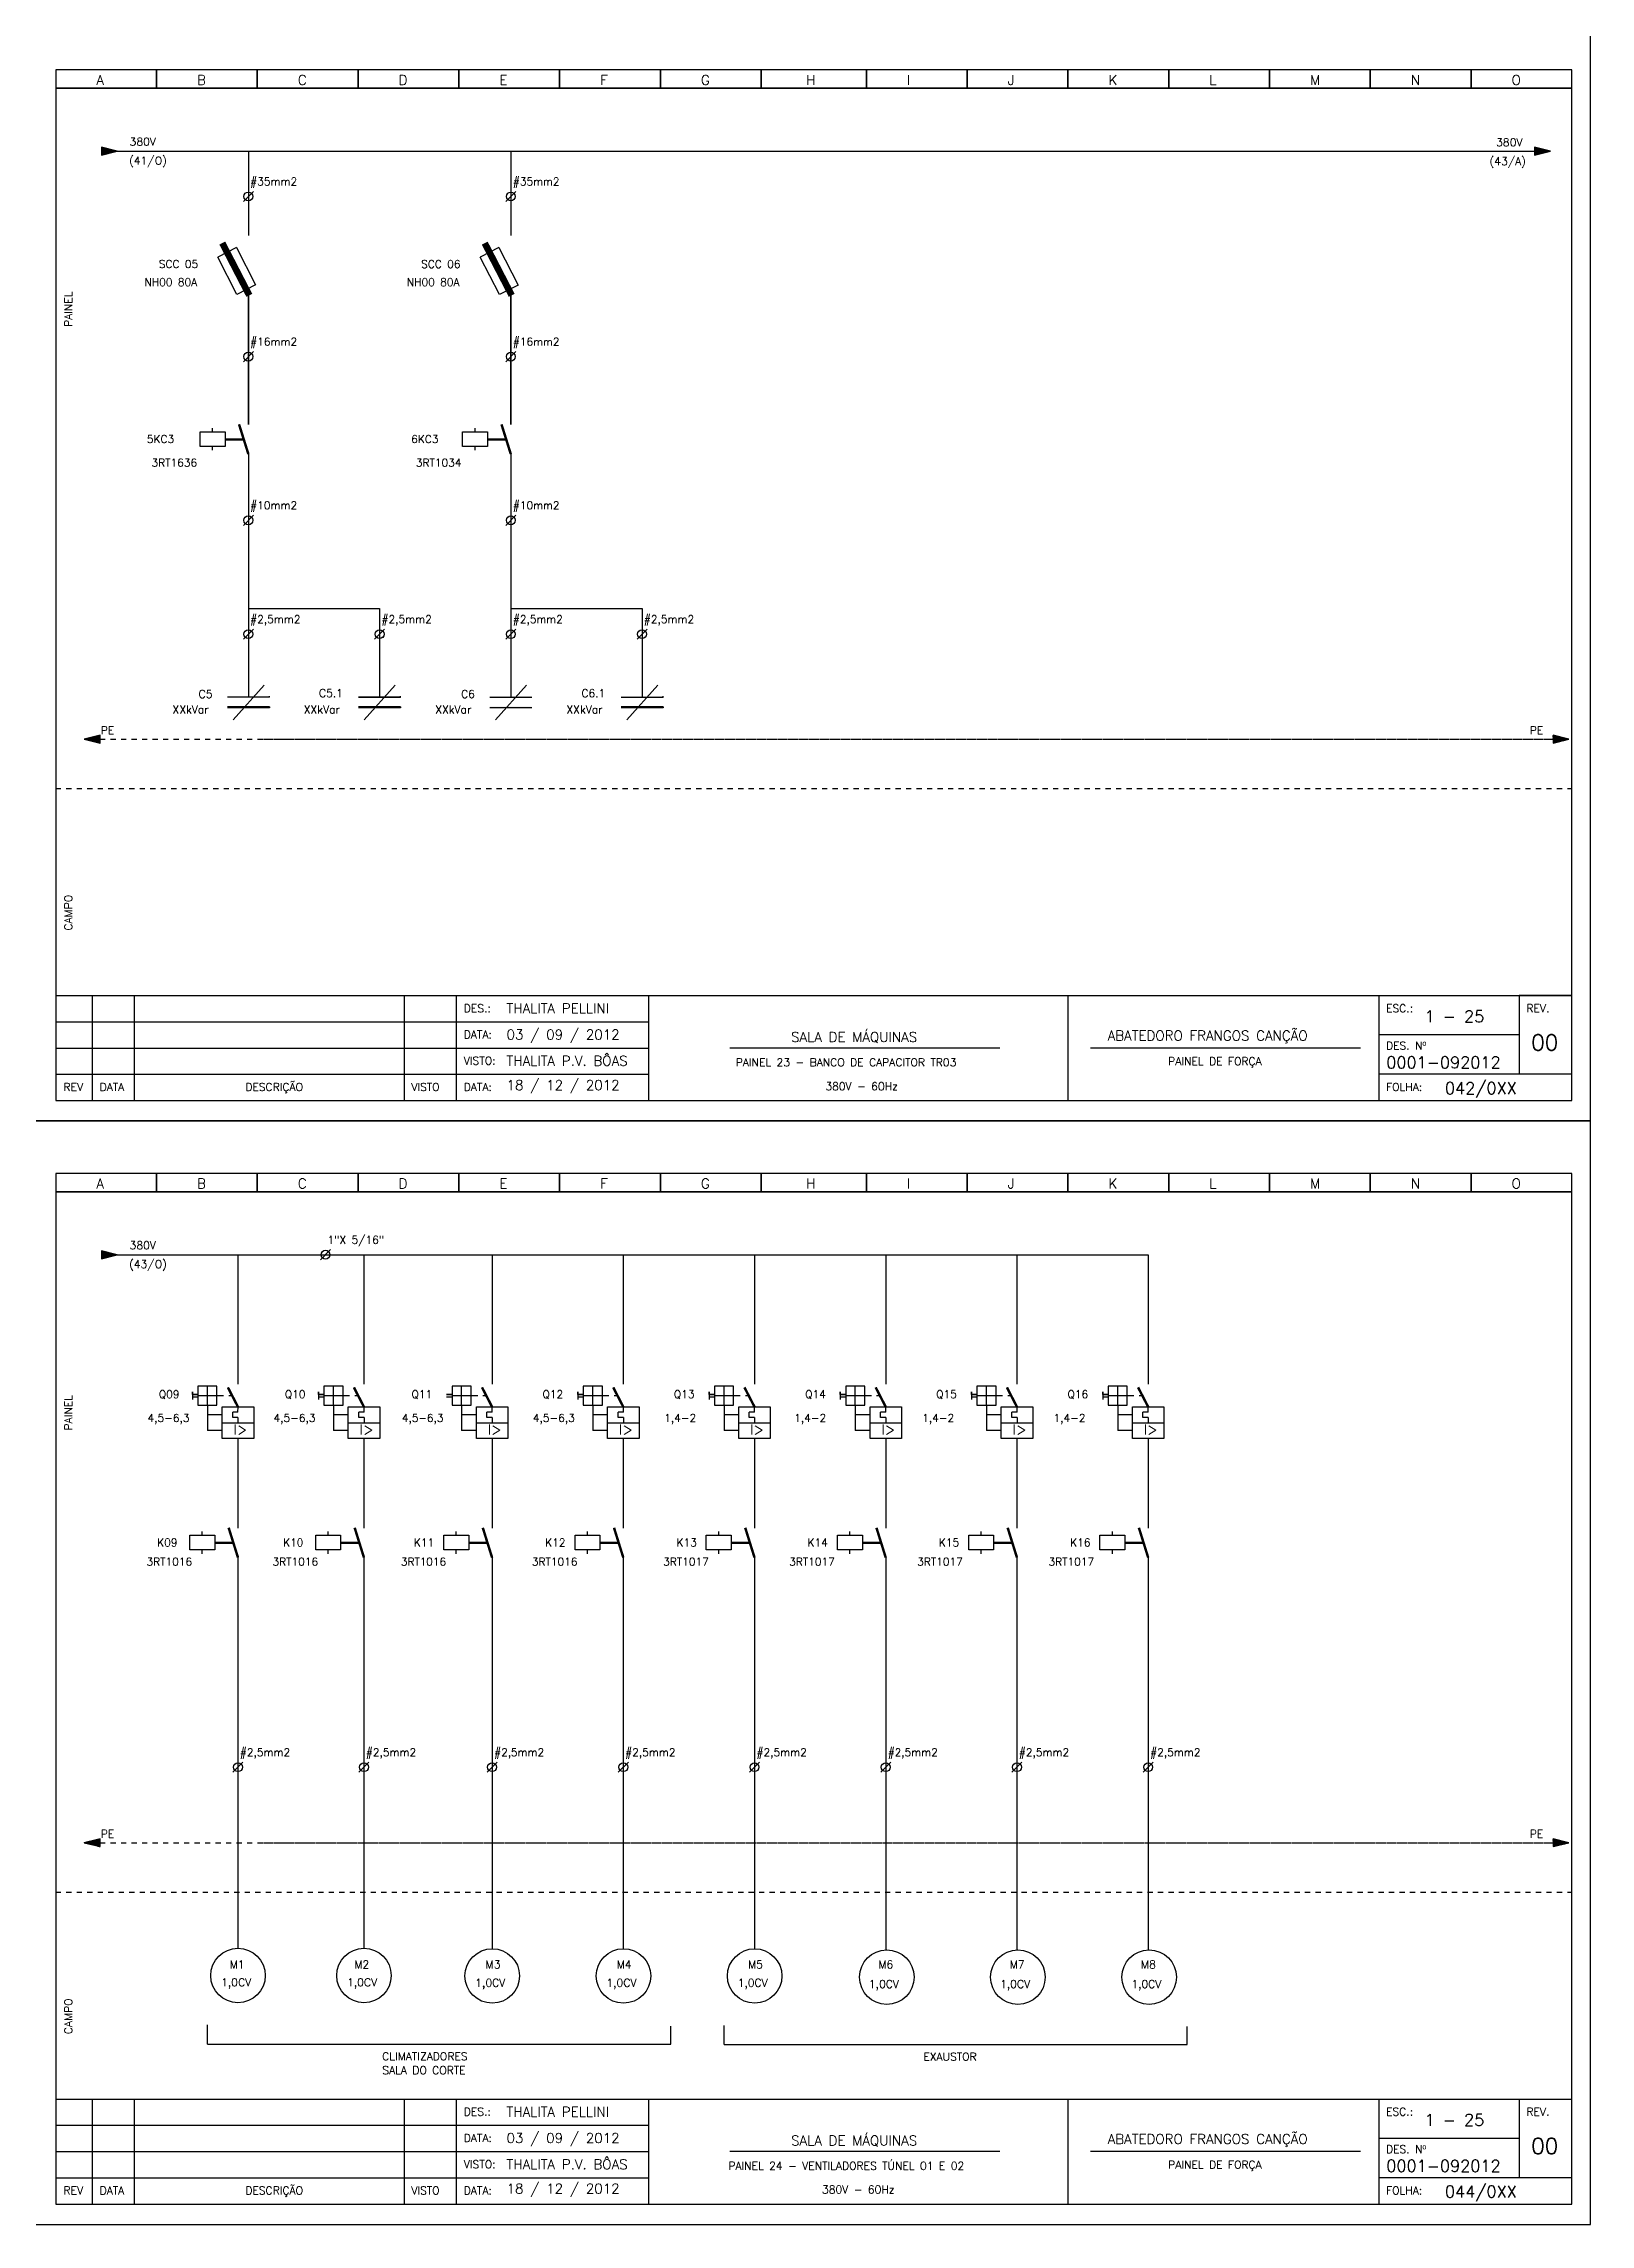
# Model space of a CAD drawing. Header units: millimetres. Extents: x 1974 to 2560, y 1429 to 1567.
# Drawn here: x 2301.4 to 2330.87, y 1470.58 to 1512.13 of the extents above; entities that cross this region are included whole.
import ezdxf

# ---------------------------------------------------------------- set-up
doc = ezdxf.new("R2010")
doc.units = ezdxf.units.MM
for name, pattern in [('DASHDOT2', [0.5, 0.25, -0.125, 0, -0.125]), ('DASHED', [0.75, 0.5, -0.25]), ('HIDDEN2', [0.1875, 0.125, -0.0625])]:
    doc.linetypes.add(name, pattern=pattern)
for name, color, linetype in [('1', 5, 'Continuous'), ('ALIMENTAÇÃO', 6, 'Continuous'), ('CONECTOR_SAK', 2, 'Continuous'), ('DISJUNTOR', 5, 'Continuous'), ('EQUIPAMENTOS', 5, 'Continuous'), ('linhas', 6, 'Continuous'), ('MARGEM', 1, 'Continuous'), ('MOTORES', 5, 'Continuous'), ('PAINEL', 7, 'Continuous'), ('soft', 5, 'Continuous'), ('TERRA', 3, 'DASHED'), ('TEXTO', 4, 'Continuous'), ('TEXTO_2', 5, 'Continuous'), ('TIMBRE', 7, 'Continuous')]:
    doc.layers.add(name, color=color, linetype=linetype)
doc.styles.add('REGUA60', font='romans.shx', dxfattribs={"height": 2})
doc.styles.add('ROMANC', font='romanc.shx', dxfattribs={"height": 0.55})
doc.styles.add('ROMANS', font='romans.shx', dxfattribs={"height": 37})

msp = doc.modelspace()

# ---------------------------------------------------------------- hatches: boundary and pattern name
at = {"layer": 'EQUIPAMENTOS'}
for points in [[(2302.799, 1510.084), (2302.499, 1510.159), (2302.499, 1510.009)], [(2330.105, 1510.084), (2329.805, 1510.159), (2329.805, 1510.009)], [(2302.799, 1489.059), (2302.499, 1489.134), (2302.499, 1488.984)]]:
    msp.add_hatch(color=256, dxfattribs=at).paths.add_polyline_path(points)
h = msp.add_hatch(color=256, dxfattribs=at)
h.paths.add_polyline_path([(2305.699, 1499.5), (2304.899, 1499.5), (2304.899, 1499.48), (2305.699, 1499.48)])
h.paths.add_polyline_path([(2305.699, 1499.7), (2304.899, 1499.7), (2304.899, 1499.68), (2305.699, 1499.68)])
h = msp.add_hatch(color=256, dxfattribs=at)
h.paths.add_polyline_path([(2305.699, 1499.5), (2304.899, 1499.5), (2304.899, 1499.48), (2305.699, 1499.48)])
h.paths.add_polyline_path([(2305.699, 1499.7), (2304.899, 1499.7), (2304.899, 1499.68), (2305.699, 1499.68)])
h = msp.add_hatch(color=256, dxfattribs=at)
h.paths.add_polyline_path([(2308.199, 1499.5), (2307.399, 1499.5), (2307.399, 1499.48), (2308.199, 1499.48)])
h.paths.add_polyline_path([(2308.199, 1499.7), (2307.399, 1499.7), (2307.399, 1499.68), (2308.199, 1499.68)])
h = msp.add_hatch(color=256, dxfattribs=at)
h.paths.add_polyline_path([(2308.199, 1499.5), (2307.399, 1499.5), (2307.399, 1499.48), (2308.199, 1499.48)])
h.paths.add_polyline_path([(2308.199, 1499.7), (2307.399, 1499.7), (2307.399, 1499.68), (2308.199, 1499.68)])
h = msp.add_hatch(color=256, dxfattribs=at)
h.paths.add_polyline_path([(2308.199, 1499.499), (2307.399, 1499.499), (2307.399, 1499.479), (2308.199, 1499.479)])
h.paths.add_polyline_path([(2308.199, 1499.699), (2307.399, 1499.699), (2307.399, 1499.679), (2308.199, 1499.679)])
h = msp.add_hatch(color=256, dxfattribs=at)
h.paths.add_polyline_path([(2310.699, 1499.499), (2309.899, 1499.499), (2309.899, 1499.479), (2310.699, 1499.479)])
h.paths.add_polyline_path([(2310.699, 1499.699), (2309.899, 1499.699), (2309.899, 1499.679), (2310.699, 1499.679)])
h = msp.add_hatch(color=256, dxfattribs=at)
h.paths.add_polyline_path([(2313.199, 1499.499), (2312.399, 1499.499), (2312.399, 1499.479), (2313.199, 1499.479)])
h.paths.add_polyline_path([(2313.199, 1499.699), (2312.399, 1499.699), (2312.399, 1499.679), (2313.199, 1499.679)])
h = msp.add_hatch(color=256, dxfattribs=at)
h.paths.add_polyline_path([(2313.199, 1499.499), (2312.399, 1499.499), (2312.399, 1499.479), (2313.199, 1499.479)])
h.paths.add_polyline_path([(2313.199, 1499.699), (2312.399, 1499.699), (2312.399, 1499.679), (2313.199, 1499.679)])
at = {"layer": 'TERRA'}
h = msp.add_hatch(dxfattribs=at)
h.set_pattern_fill('ANSI31', color=256, scale=0.004, angle=180, style=0)
h.set_pattern_definition([(225, (2359.4272218, 1547.50084864), (0.0003535533906, -0.0003535533906), [])])
h.paths.add_polyline_path([(2302.173, 1498.881), (2302.473, 1498.881), (2302.473, 1498.956)])
h.paths.add_polyline_path([(2302.473, 1498.806), (2302.473, 1498.881), (2302.173, 1498.881)])
h = msp.add_hatch(dxfattribs=at)
h.set_pattern_fill('ANSI31', color=256, scale=0.004, style=0)
h.set_pattern_definition([(45, (2273.2027676, 1450.2612611), (-0.0003535533906, 0.0003535533906), [])])
h.paths.add_polyline_path([(2330.457, 1498.881), (2330.157, 1498.881), (2330.157, 1498.806)])
h.paths.add_polyline_path([(2330.157, 1498.956), (2330.157, 1498.881), (2330.457, 1498.881)])
h = msp.add_hatch(dxfattribs=at)
h.set_pattern_fill('ANSI31', color=256, scale=0.004, angle=180, style=0)
h.set_pattern_definition([(225, (2359.4272218, 1526.47584864), (0.0003535533906, -0.0003535533906), [])])
h.paths.add_polyline_path([(2302.173, 1477.856), (2302.473, 1477.856), (2302.473, 1477.931)])
h.paths.add_polyline_path([(2302.473, 1477.781), (2302.473, 1477.856), (2302.173, 1477.856)])
h = msp.add_hatch(dxfattribs=at)
h.set_pattern_fill('ANSI31', color=256, scale=0.004, style=0)
h.set_pattern_definition([(45, (2273.2027676, 1429.2362611), (-0.0003535533906, 0.0003535533906), [])])
h.paths.add_polyline_path([(2330.457, 1477.856), (2330.157, 1477.856), (2330.157, 1477.781)])
h.paths.add_polyline_path([(2330.157, 1477.931), (2330.157, 1477.856), (2330.457, 1477.856)])

# ---------------------------------------------------------------- linework, layer by layer
for p, q in [((2330.513, 1493.997), (2329.513, 1493.997)), ((2304.523, 1474.02), (2304.523, 1474.384)), ((2313.345, 1474.02), (2313.345, 1474.36)), ((2314.365, 1474.011), (2314.365, 1474.375)), ((2323.187, 1474.011), (2323.187, 1474.352)), ((2304.523, 1474.02), (2313.345, 1474.02)), ((2314.365, 1474.011), (2323.187, 1474.011))]:
    msp.add_line(p, q)
at = {"layer": '1'}
for p, q in [((2304.233, 1486.448), (2304.233, 1486.302)), ((2304.233, 1486.396), (2304.233, 1486.448)), ((2304.337, 1486.396), (2304.233, 1486.396)), ((2304.233, 1486.396), (2304.337, 1486.396)), ((2304.233, 1486.354), (2304.337, 1486.354)), ((2304.701, 1486.557), (2304.337, 1486.557)), ((2304.337, 1486.557), (2304.337, 1486.193)), ((2304.337, 1486.375), (2304.701, 1486.375)), ((2304.519, 1486.193), (2304.519, 1486.557)), ((2304.701, 1486.193), (2304.701, 1486.557)), ((2306.634, 1486.448), (2306.634, 1486.302)), ((2306.634, 1486.396), (2306.634, 1486.448)), ((2306.738, 1486.396), (2306.634, 1486.396)), ((2306.634, 1486.396), (2306.738, 1486.396)), ((2306.634, 1486.354), (2306.738, 1486.354)), ((2307.102, 1486.557), (2306.738, 1486.557)), ((2306.738, 1486.557), (2306.738, 1486.193)), ((2306.738, 1486.375), (2307.102, 1486.375)), ((2306.92, 1486.193), (2306.92, 1486.557)), ((2307.102, 1486.193), (2307.102, 1486.557)), ((2309.179, 1486.396), (2309.075, 1486.396)), ((2309.075, 1486.396), (2309.179, 1486.396)), ((2309.075, 1486.354), (2309.179, 1486.354)), ((2309.543, 1486.557), (2309.179, 1486.557)), ((2309.179, 1486.557), (2309.179, 1486.193)), ((2309.179, 1486.375), (2309.543, 1486.375)), ((2309.361, 1486.193), (2309.361, 1486.557)), ((2309.543, 1486.193), (2309.543, 1486.557)), ((2311.575, 1486.448), (2311.575, 1486.302)), ((2311.575, 1486.396), (2311.575, 1486.448)), ((2311.679, 1486.396), (2311.575, 1486.396)), ((2311.575, 1486.396), (2311.679, 1486.396)), ((2311.575, 1486.354), (2311.679, 1486.354)), ((2312.043, 1486.557), (2311.679, 1486.557)), ((2311.679, 1486.557), (2311.679, 1486.193)), ((2311.679, 1486.375), (2312.043, 1486.375)), ((2311.861, 1486.193), (2311.861, 1486.557)), ((2312.043, 1486.193), (2312.043, 1486.557)), ((2314.075, 1486.448), (2314.075, 1486.302)), ((2314.075, 1486.396), (2314.075, 1486.448)), ((2314.179, 1486.396), (2314.075, 1486.396)), ((2314.075, 1486.396), (2314.179, 1486.396)), ((2314.075, 1486.354), (2314.179, 1486.354)), ((2314.543, 1486.557), (2314.179, 1486.557)), ((2314.179, 1486.557), (2314.179, 1486.193)), ((2314.179, 1486.375), (2314.543, 1486.375)), ((2314.361, 1486.193), (2314.361, 1486.557)), ((2314.543, 1486.193), (2314.543, 1486.557)), ((2316.575, 1486.448), (2316.575, 1486.302)), ((2316.575, 1486.396), (2316.575, 1486.448)), ((2316.679, 1486.396), (2316.575, 1486.396)), ((2316.575, 1486.396), (2316.679, 1486.396)), ((2316.575, 1486.354), (2316.679, 1486.354)), ((2317.043, 1486.557), (2316.679, 1486.557)), ((2316.679, 1486.557), (2316.679, 1486.193)), ((2316.679, 1486.375), (2317.043, 1486.375)), ((2316.861, 1486.193), (2316.861, 1486.557)), ((2317.043, 1486.193), (2317.043, 1486.557)), ((2319.075, 1486.448), (2319.075, 1486.302)), ((2319.075, 1486.396), (2319.075, 1486.448)), ((2319.179, 1486.396), (2319.075, 1486.396)), ((2319.075, 1486.396), (2319.179, 1486.396)), ((2319.075, 1486.354), (2319.179, 1486.354)), ((2319.543, 1486.557), (2319.179, 1486.557)), ((2319.179, 1486.557), (2319.179, 1486.193)), ((2319.179, 1486.375), (2319.543, 1486.375)), ((2319.361, 1486.193), (2319.361, 1486.557)), ((2319.543, 1486.193), (2319.543, 1486.557)), ((2321.575, 1486.448), (2321.575, 1486.302)), ((2321.575, 1486.396), (2321.575, 1486.448)), ((2321.679, 1486.396), (2321.575, 1486.396)), ((2321.575, 1486.396), (2321.679, 1486.396)), ((2321.575, 1486.354), (2321.679, 1486.354)), ((2322.043, 1486.557), (2321.679, 1486.557)), ((2321.679, 1486.557), (2321.679, 1486.193)), ((2321.679, 1486.375), (2322.043, 1486.375)), ((2321.861, 1486.193), (2321.861, 1486.557)), ((2322.043, 1486.193), (2322.043, 1486.557)), ((2304.337, 1486.193), (2304.701, 1486.193)), ((2306.738, 1486.193), (2307.102, 1486.193)), ((2309.179, 1486.193), (2309.543, 1486.193)), ((2311.679, 1486.193), (2312.043, 1486.193)), ((2314.179, 1486.193), (2314.543, 1486.193)), ((2316.679, 1486.193), (2317.043, 1486.193)), ((2319.179, 1486.193), (2319.543, 1486.193)), ((2321.679, 1486.193), (2322.043, 1486.193))]:
    msp.add_line(p, q, dxfattribs=at)
at = {"layer": 'ALIMENTAÇÃO', "color": 6}
for p, q in [((2305.299, 1510.084), (2305.299, 1508.479)), ((2305.299, 1510.084), (2305.299, 1508.479)), ((2310.299, 1510.084), (2310.299, 1508.478)), ((2310.299, 1510.083), (2310.299, 1508.478)), ((2305.299, 1507.465), (2305.299, 1504.876)), ((2305.299, 1507.465), (2305.299, 1504.876)), ((2310.299, 1507.464), (2310.299, 1504.876)), ((2310.299, 1507.464), (2310.299, 1504.876)), ((2305.299, 1504.313), (2305.299, 1499.68)), ((2310.299, 1504.312), (2310.299, 1499.679)), ((2307.799, 1501.372), (2307.799, 1499.68)), ((2312.799, 1501.371), (2312.799, 1499.679)), ((2305.1, 1489.059), (2305.101, 1486.595)), ((2307.501, 1489.059), (2307.501, 1486.595)), ((2309.942, 1489.059), (2309.942, 1486.595)), ((2312.442, 1489.059), (2312.442, 1486.595)), ((2314.942, 1489.059), (2314.942, 1486.595)), ((2317.442, 1489.059), (2317.442, 1486.595)), ((2319.942, 1489.059), (2319.942, 1486.595)), ((2322.442, 1489.059), (2322.442, 1486.595)), ((2305.101, 1485.557), (2305.101, 1483.852)), ((2307.501, 1485.557), (2307.501, 1483.852)), ((2309.942, 1485.557), (2309.942, 1483.852)), ((2312.442, 1485.557), (2312.442, 1483.852)), ((2314.942, 1485.557), (2314.942, 1483.852)), ((2317.442, 1485.557), (2317.442, 1483.852)), ((2319.942, 1485.557), (2319.942, 1483.852)), ((2322.442, 1485.557), (2322.442, 1483.852)), ((2305.101, 1483.289), (2305.101, 1479.295)), ((2307.501, 1483.289), (2307.501, 1479.295)), ((2309.942, 1483.289), (2309.942, 1475.837)), ((2312.442, 1483.289), (2312.442, 1475.837)), ((2314.942, 1483.289), (2314.942, 1475.837)), ((2317.442, 1483.289), (2317.442, 1475.814)), ((2319.942, 1483.289), (2319.942, 1475.814)), ((2322.442, 1483.289), (2322.442, 1475.814)), ((2305.101, 1479.295), (2305.101, 1475.846)), ((2307.501, 1479.295), (2307.501, 1475.846))]:
    msp.add_line(p, q, dxfattribs=at)
at = {"layer": 'ALIMENTAÇÃO'}
for p, q in [((2305.299, 1501.372), (2307.799, 1501.372)), ((2310.299, 1501.371), (2312.799, 1501.371))]:
    msp.add_line(p, q, dxfattribs=at)
at = {"layer": 'CONECTOR_SAK'}
for p, q in [((2305.395, 1509.319), (2305.204, 1509.126)), ((2305.395, 1509.319), (2305.204, 1509.126)), ((2310.394, 1509.318), (2310.204, 1509.126)), ((2310.394, 1509.318), (2310.204, 1509.126)), ((2305.395, 1506.267), (2305.204, 1506.074)), ((2305.395, 1506.267), (2305.204, 1506.074)), ((2310.394, 1506.266), (2310.204, 1506.074)), ((2310.394, 1506.266), (2310.204, 1506.074)), ((2305.395, 1503.149), (2305.204, 1502.956)), ((2305.395, 1503.149), (2305.204, 1502.956)), ((2310.394, 1503.148), (2310.204, 1502.956)), ((2310.394, 1503.148), (2310.204, 1502.956)), ((2305.395, 1500.98), (2305.204, 1500.787)), ((2305.395, 1500.98), (2305.204, 1500.787)), ((2307.895, 1500.98), (2307.704, 1500.787)), ((2307.895, 1500.98), (2307.704, 1500.787)), ((2307.894, 1500.979), (2307.704, 1500.786)), ((2310.394, 1500.979), (2310.204, 1500.786)), ((2312.894, 1500.979), (2312.704, 1500.787)), ((2312.894, 1500.979), (2312.704, 1500.787)), ((2306.864, 1489.156), (2306.673, 1488.963)), ((2305.196, 1479.392), (2305.006, 1479.199)), ((2307.597, 1479.392), (2307.406, 1479.199)), ((2310.038, 1479.392), (2309.847, 1479.199)), ((2312.538, 1479.392), (2312.347, 1479.199)), ((2315.038, 1479.392), (2314.847, 1479.199)), ((2317.538, 1479.392), (2317.347, 1479.199)), ((2320.038, 1479.392), (2319.847, 1479.199)), ((2322.538, 1479.392), (2322.347, 1479.199))]:
    msp.add_line(p, q, dxfattribs=at)
for centre in [(2305.299, 1509.222), (2305.299, 1509.222), (2310.299, 1509.222), (2310.299, 1509.222), (2305.299, 1506.17), (2305.299, 1506.17), (2310.299, 1506.17), (2310.299, 1506.17), (2305.299, 1503.052), (2305.299, 1503.052), (2310.299, 1503.052), (2310.299, 1503.052), (2305.299, 1500.883), (2305.299, 1500.883), (2307.799, 1500.883), (2307.799, 1500.883), (2307.799, 1500.882), (2310.299, 1500.882), (2312.799, 1500.883), (2312.799, 1500.883), (2306.768, 1489.059), (2305.101, 1479.295), (2307.501, 1479.295), (2309.942, 1479.295), (2312.442, 1479.295), (2314.942, 1479.295), (2317.442, 1479.295), (2319.942, 1479.295), (2322.442, 1479.295)]:
    msp.add_circle(centre, 0.0846, dxfattribs=at)
at = {"layer": 'DISJUNTOR', "linetype": 'HIDDEN2'}
for p, q in [((2304.701, 1486.375), (2305, 1486.375)), ((2307.102, 1486.375), (2307.401, 1486.375)), ((2309.543, 1486.375), (2309.842, 1486.375)), ((2312.043, 1486.375), (2312.342, 1486.375)), ((2314.543, 1486.375), (2314.842, 1486.375)), ((2317.043, 1486.375), (2317.342, 1486.375)), ((2319.543, 1486.375), (2319.842, 1486.375)), ((2322.043, 1486.375), (2322.342, 1486.375))]:
    msp.add_line(p, q, dxfattribs=at)
at = {"layer": 'DISJUNTOR'}
for p, q in [((2304.519, 1486.193), (2304.519, 1485.707)), ((2304.801, 1486.007), (2304.519, 1486.007)), ((2304.802, 1485.858), (2305.402, 1485.858)), ((2305.101, 1486.058), (2305.001, 1486.058)), ((2305.001, 1485.958), (2305.001, 1486.058)), ((2305.101, 1485.958), (2305.001, 1485.958)), ((2305.101, 1486.058), (2305.102, 1486.158)), ((2305.101, 1485.958), (2305.101, 1485.858)), ((2306.92, 1486.193), (2306.92, 1485.707)), ((2307.201, 1486.007), (2306.92, 1486.007)), ((2307.202, 1485.858), (2307.802, 1485.858)), ((2307.502, 1486.058), (2307.402, 1486.058)), ((2307.402, 1485.958), (2307.402, 1486.058)), ((2307.502, 1485.958), (2307.402, 1485.958)), ((2307.502, 1486.058), (2307.502, 1486.158)), ((2307.502, 1485.958), (2307.502, 1485.858)), ((2309.361, 1486.193), (2309.361, 1485.707)), ((2309.642, 1486.007), (2309.361, 1486.007)), ((2309.643, 1485.858), (2310.243, 1485.858)), ((2309.943, 1486.058), (2309.843, 1486.058)), ((2309.843, 1485.958), (2309.843, 1486.058)), ((2309.943, 1485.958), (2309.843, 1485.958)), ((2309.943, 1486.058), (2309.943, 1486.158)), ((2309.943, 1485.958), (2309.943, 1485.858)), ((2311.861, 1486.193), (2311.861, 1485.707)), ((2312.142, 1486.007), (2311.861, 1486.007)), ((2312.143, 1485.858), (2312.743, 1485.858)), ((2312.443, 1486.058), (2312.343, 1486.058)), ((2312.343, 1485.958), (2312.343, 1486.058)), ((2312.443, 1485.958), (2312.343, 1485.958)), ((2312.443, 1486.058), (2312.443, 1486.158)), ((2312.443, 1485.958), (2312.443, 1485.858)), ((2314.361, 1486.193), (2314.361, 1485.707)), ((2314.642, 1486.007), (2314.361, 1486.007)), ((2314.643, 1485.858), (2315.243, 1485.858)), ((2314.943, 1486.058), (2314.843, 1486.058)), ((2314.843, 1485.958), (2314.843, 1486.058)), ((2314.943, 1485.958), (2314.843, 1485.958)), ((2314.943, 1486.058), (2314.943, 1486.158)), ((2314.943, 1485.958), (2314.943, 1485.858)), ((2316.861, 1486.193), (2316.861, 1485.707)), ((2317.142, 1486.007), (2316.861, 1486.007)), ((2317.143, 1485.858), (2317.743, 1485.858)), ((2317.443, 1486.058), (2317.343, 1486.058)), ((2317.343, 1485.958), (2317.343, 1486.058)), ((2317.443, 1485.958), (2317.343, 1485.958)), ((2317.443, 1486.058), (2317.443, 1486.158)), ((2317.443, 1485.958), (2317.443, 1485.858)), ((2319.361, 1486.193), (2319.361, 1485.707)), ((2319.642, 1486.007), (2319.361, 1486.007)), ((2319.643, 1485.858), (2320.243, 1485.858)), ((2319.943, 1486.058), (2319.843, 1486.058)), ((2319.843, 1485.958), (2319.843, 1486.058)), ((2319.943, 1485.958), (2319.843, 1485.958)), ((2319.943, 1486.058), (2319.943, 1486.158)), ((2319.943, 1485.958), (2319.943, 1485.858)), ((2321.861, 1486.193), (2321.861, 1485.707)), ((2322.142, 1486.007), (2321.861, 1486.007)), ((2322.143, 1485.858), (2322.743, 1485.858)), ((2322.443, 1486.058), (2322.343, 1486.058)), ((2322.343, 1485.958), (2322.343, 1486.058)), ((2322.443, 1485.958), (2322.343, 1485.958)), ((2322.443, 1486.058), (2322.443, 1486.158)), ((2322.443, 1485.958), (2322.443, 1485.858)), ((2304.801, 1485.707), (2304.519, 1485.707)), ((2307.201, 1485.707), (2306.92, 1485.707)), ((2309.642, 1485.707), (2309.361, 1485.707)), ((2312.142, 1485.707), (2311.861, 1485.707)), ((2314.642, 1485.707), (2314.361, 1485.707)), ((2317.142, 1485.707), (2316.861, 1485.707)), ((2319.642, 1485.707), (2319.361, 1485.707)), ((2322.142, 1485.707), (2321.861, 1485.707))]:
    msp.add_line(p, q, dxfattribs=at)
for points, const_width in [([(2305.317, 1507.338), (2304.802, 1508.334)], 0.126), ([(2310.316, 1507.338), (2309.802, 1508.333)], 0.126), ([(2305.102, 1486.158), (2304.908, 1486.532)], 0.0472), ([(2307.502, 1486.158), (2307.309, 1486.532)], 0.0472), ([(2309.943, 1486.158), (2309.75, 1486.532)], 0.0472), ([(2312.443, 1486.158), (2312.25, 1486.532)], 0.0472), ([(2314.943, 1486.158), (2314.75, 1486.532)], 0.0472), ([(2317.443, 1486.158), (2317.25, 1486.532)], 0.0472), ([(2319.943, 1486.158), (2319.75, 1486.532)], 0.0472), ([(2322.443, 1486.158), (2322.25, 1486.532)], 0.0472)]:
    msp.add_lwpolyline(points, dxfattribs=dict(at, const_width=const_width))
for points in [[(2304.802, 1486.158), (2305.402, 1486.158), (2305.402, 1485.558), (2304.802, 1485.558)], [(2307.202, 1486.158), (2307.802, 1486.158), (2307.802, 1485.558), (2307.202, 1485.558)], [(2309.643, 1486.158), (2310.243, 1486.158), (2310.243, 1485.558), (2309.643, 1485.558)], [(2312.143, 1486.158), (2312.743, 1486.158), (2312.743, 1485.558), (2312.143, 1485.558)], [(2314.643, 1486.158), (2315.243, 1486.158), (2315.243, 1485.558), (2314.643, 1485.558)], [(2317.143, 1486.158), (2317.743, 1486.158), (2317.743, 1485.558), (2317.143, 1485.558)], [(2319.643, 1486.158), (2320.243, 1486.158), (2320.243, 1485.558), (2319.643, 1485.558)], [(2322.143, 1486.158), (2322.743, 1486.158), (2322.743, 1485.558), (2322.143, 1485.558)]]:
    msp.add_lwpolyline(points, close=True, dxfattribs=at)
at = {"layer": 'EQUIPAMENTOS'}
for p, q in [((2305.072, 1508.247), (2304.716, 1508.064)), ((2305.082, 1507.353), (2304.716, 1508.064)), ((2305.072, 1508.247), (2305.437, 1507.536)), ((2310.071, 1508.247), (2309.716, 1508.064)), ((2310.082, 1507.352), (2309.716, 1508.064)), ((2310.071, 1508.247), (2310.437, 1507.535)), ((2305.437, 1507.536), (2305.082, 1507.353)), ((2310.437, 1507.535), (2310.082, 1507.352)), ((2304.617, 1504.737), (2304.617, 1504.808)), ((2304.617, 1504.737), (2304.617, 1504.808)), ((2304.855, 1504.607), (2305.207, 1504.607)), ((2304.855, 1504.607), (2305.207, 1504.607)), ((2304.855, 1504.587), (2305.213, 1504.587)), ((2304.855, 1504.587), (2305.213, 1504.587)), ((2309.617, 1504.736), (2309.617, 1504.808)), ((2309.617, 1504.736), (2309.617, 1504.808)), ((2309.855, 1504.607), (2310.207, 1504.607)), ((2309.855, 1504.607), (2310.207, 1504.607)), ((2309.855, 1504.586), (2310.213, 1504.586)), ((2309.855, 1504.586), (2310.213, 1504.586)), ((2304.617, 1504.387), (2304.617, 1504.458)), ((2304.617, 1504.387), (2304.617, 1504.458)), ((2309.617, 1504.386), (2309.617, 1504.457)), ((2309.617, 1504.386), (2309.617, 1504.457)), ((2305.699, 1499.68), (2304.899, 1499.68)), ((2305.699, 1499.68), (2304.899, 1499.68)), ((2305.007, 1499.25), (2305.598, 1499.909)), ((2305.007, 1499.25), (2305.598, 1499.909)), ((2305.699, 1499.68), (2305.699, 1499.7)), ((2305.699, 1499.68), (2305.699, 1499.7)), ((2308.199, 1499.68), (2307.399, 1499.68)), ((2308.199, 1499.68), (2307.399, 1499.68)), ((2308.199, 1499.679), (2307.399, 1499.679)), ((2307.507, 1499.25), (2308.098, 1499.909)), ((2307.507, 1499.25), (2308.098, 1499.909)), ((2307.507, 1499.249), (2308.097, 1499.908)), ((2308.199, 1499.68), (2308.199, 1499.7)), ((2308.199, 1499.68), (2308.199, 1499.7)), ((2308.199, 1499.679), (2308.199, 1499.699)), ((2308.199, 1499.679), (2308.199, 1499.699)), ((2310.699, 1499.679), (2309.899, 1499.679)), ((2310.007, 1499.249), (2310.597, 1499.908)), ((2313.199, 1499.679), (2312.399, 1499.679)), ((2313.199, 1499.679), (2312.399, 1499.679)), ((2312.507, 1499.25), (2313.097, 1499.908)), ((2312.507, 1499.25), (2313.097, 1499.908)), ((2313.199, 1499.679), (2313.199, 1499.699)), ((2313.199, 1499.679), (2313.199, 1499.699)), ((2305.699, 1499.5), (2304.899, 1499.5)), ((2305.699, 1499.5), (2304.899, 1499.5)), ((2305.699, 1499.48), (2304.899, 1499.48)), ((2305.699, 1499.48), (2304.899, 1499.48)), ((2305.699, 1499.5), (2305.699, 1499.48)), ((2305.699, 1499.5), (2305.699, 1499.48)), ((2308.199, 1499.5), (2307.399, 1499.5)), ((2308.199, 1499.5), (2307.399, 1499.5)), ((2308.199, 1499.499), (2307.399, 1499.499)), ((2308.199, 1499.499), (2307.399, 1499.499)), ((2308.199, 1499.48), (2307.399, 1499.48)), ((2308.199, 1499.48), (2307.399, 1499.48)), ((2308.199, 1499.479), (2307.399, 1499.479)), ((2308.199, 1499.5), (2308.199, 1499.48)), ((2308.199, 1499.5), (2308.199, 1499.48)), ((2308.199, 1499.499), (2308.199, 1499.479)), ((2308.199, 1499.499), (2308.199, 1499.479)), ((2310.699, 1499.479), (2309.899, 1499.479)), ((2313.199, 1499.499), (2312.399, 1499.499)), ((2313.199, 1499.499), (2312.399, 1499.499)), ((2313.199, 1499.479), (2312.399, 1499.479)), ((2313.199, 1499.479), (2312.399, 1499.479)), ((2313.199, 1499.499), (2313.199, 1499.479)), ((2313.199, 1499.499), (2313.199, 1499.479)), ((2304.419, 1483.713), (2304.419, 1483.784)), ((2306.819, 1483.713), (2306.819, 1483.784)), ((2309.26, 1483.713), (2309.26, 1483.784)), ((2311.76, 1483.713), (2311.76, 1483.784)), ((2314.26, 1483.713), (2314.26, 1483.784)), ((2316.76, 1483.713), (2316.76, 1483.784)), ((2319.26, 1483.713), (2319.26, 1483.784)), ((2321.76, 1483.713), (2321.76, 1483.784)), ((2304.419, 1483.363), (2304.419, 1483.434)), ((2304.657, 1483.583), (2305.009, 1483.583)), ((2304.657, 1483.563), (2305.015, 1483.563)), ((2306.819, 1483.363), (2306.819, 1483.434)), ((2307.057, 1483.583), (2307.41, 1483.583)), ((2307.057, 1483.563), (2307.416, 1483.563)), ((2309.26, 1483.363), (2309.26, 1483.434)), ((2309.498, 1483.583), (2309.851, 1483.583)), ((2309.498, 1483.563), (2309.857, 1483.563)), ((2311.76, 1483.363), (2311.76, 1483.434)), ((2311.998, 1483.583), (2312.351, 1483.583)), ((2311.998, 1483.563), (2312.357, 1483.563)), ((2314.26, 1483.363), (2314.26, 1483.434)), ((2314.498, 1483.583), (2314.851, 1483.583)), ((2314.498, 1483.563), (2314.857, 1483.563)), ((2316.76, 1483.363), (2316.76, 1483.434)), ((2316.998, 1483.583), (2317.351, 1483.583)), ((2316.998, 1483.563), (2317.357, 1483.563)), ((2319.26, 1483.363), (2319.26, 1483.434)), ((2319.498, 1483.583), (2319.851, 1483.583)), ((2319.498, 1483.563), (2319.857, 1483.563)), ((2321.76, 1483.363), (2321.76, 1483.434)), ((2321.998, 1483.583), (2322.351, 1483.583)), ((2321.998, 1483.563), (2322.357, 1483.563))]:
    msp.add_line(p, q, dxfattribs=at)
for points in [[(2302.499, 1510.009), (2302.799, 1510.084), (2302.499, 1510.159), (2302.499, 1510.009)], [(2329.805, 1510.009), (2330.105, 1510.084), (2329.805, 1510.159), (2329.805, 1510.009)], [(2302.499, 1488.984), (2302.799, 1489.059), (2302.499, 1489.134), (2302.499, 1488.984)]]:
    msp.add_lwpolyline(points, dxfattribs=at)
for points in [[(2304.379, 1504.458), (2304.379, 1504.737), (2304.855, 1504.737), (2304.855, 1504.458)], [(2304.379, 1504.458), (2304.379, 1504.737), (2304.855, 1504.737), (2304.855, 1504.458)], [(2309.379, 1504.457), (2309.379, 1504.736), (2309.855, 1504.736), (2309.855, 1504.457)], [(2309.379, 1504.457), (2309.379, 1504.736), (2309.855, 1504.736), (2309.855, 1504.457)], [(2304.181, 1483.434), (2304.181, 1483.713), (2304.657, 1483.713), (2304.657, 1483.434)], [(2306.581, 1483.434), (2306.581, 1483.713), (2307.057, 1483.713), (2307.057, 1483.434)], [(2309.022, 1483.434), (2309.022, 1483.713), (2309.498, 1483.713), (2309.498, 1483.434)], [(2311.522, 1483.434), (2311.522, 1483.713), (2311.998, 1483.713), (2311.998, 1483.434)], [(2314.022, 1483.434), (2314.022, 1483.713), (2314.498, 1483.713), (2314.498, 1483.434)], [(2316.522, 1483.434), (2316.522, 1483.713), (2316.998, 1483.713), (2316.998, 1483.434)], [(2319.022, 1483.434), (2319.022, 1483.713), (2319.498, 1483.713), (2319.498, 1483.434)], [(2321.522, 1483.434), (2321.522, 1483.713), (2321.998, 1483.713), (2321.998, 1483.434)]]:
    msp.add_lwpolyline(points, close=True, dxfattribs=at)
at = {"layer": 'EQUIPAMENTOS', "const_width": 0.0472}
for points in [[(2305.299, 1504.313), (2305.121, 1504.881)], [(2305.299, 1504.313), (2305.121, 1504.881)], [(2310.299, 1504.312), (2310.121, 1504.881)], [(2310.299, 1504.312), (2310.121, 1504.881)], [(2305.101, 1483.289), (2304.923, 1483.857)], [(2307.501, 1483.289), (2307.324, 1483.857)], [(2309.942, 1483.289), (2309.765, 1483.857)], [(2312.442, 1483.289), (2312.265, 1483.857)], [(2314.942, 1483.289), (2314.765, 1483.857)], [(2317.442, 1483.289), (2317.265, 1483.857)], [(2319.942, 1483.289), (2319.765, 1483.857)], [(2322.442, 1483.289), (2322.265, 1483.857)]]:
    msp.add_lwpolyline(points, dxfattribs=at)
at = {"layer": 'linhas', "color": 6}
for p, q in [((2305.299, 1504.877), (2305.299, 1507.328)), ((2310.299, 1504.876), (2310.299, 1507.327))]:
    msp.add_line(p, q, dxfattribs=at)
at = {"layer": 'MARGEM', "color": 7}
for points in [[(2301.167, 1491.609), (2330.867, 1491.609), (2330.867, 1512.634), (2301.167, 1512.634)], [(2301.167, 1470.584), (2330.867, 1470.584), (2330.867, 1491.609), (2301.167, 1491.609)]]:
    msp.add_lwpolyline(points, close=True, dxfattribs=at)
at = {"layer": 'MOTORES'}
for centre in [(2305.101, 1475.326), (2307.501, 1475.326), (2309.945, 1475.318), (2312.445, 1475.318), (2314.945, 1475.318), (2317.462, 1475.295), (2319.96, 1475.295), (2322.46, 1475.295)]:
    msp.add_circle(centre, 0.519, dxfattribs=at)
at = {"layer": 'PAINEL', "color": 12, "linetype": 'HIDDEN2', "ltscale": 0.005}
for p, q in [((2301.629, 1497.941), (2330.513, 1497.941)), ((2301.629, 1476.916), (2330.513, 1476.916))]:
    msp.add_line(p, q, dxfattribs=at)
at = {"layer": 'soft'}
for p, q in [((2302.7, 1510.084), (2330.105, 1510.084)), ((2302.7, 1489.059), (2322.442, 1489.059))]:
    msp.add_line(p, q, dxfattribs=at)
at = {"layer": 'TERRA', "linetype": 'DASHDOT2', "ltscale": 0.0025}
for p, q in [((2302.473, 1498.881), (2330.157, 1498.881)), ((2302.473, 1498.881), (2330.157, 1498.881)), ((2305.584, 1498.881), (2330.457, 1498.881)), ((2302.473, 1477.856), (2330.157, 1477.856)), ((2302.473, 1477.856), (2330.157, 1477.856)), ((2305.584, 1477.856), (2330.457, 1477.856))]:
    msp.add_line(p, q, dxfattribs=at)
at = {"layer": 'TERRA'}
for points in [[(2302.473, 1498.956), (2302.173, 1498.881), (2302.473, 1498.806), (2302.473, 1498.956)], [(2302.473, 1498.956), (2302.173, 1498.881), (2302.473, 1498.806), (2302.473, 1498.956)], [(2330.157, 1498.806), (2330.457, 1498.881), (2330.157, 1498.956), (2330.157, 1498.806)], [(2330.157, 1498.806), (2330.457, 1498.881), (2330.157, 1498.956), (2330.157, 1498.806)], [(2302.473, 1477.931), (2302.173, 1477.856), (2302.473, 1477.781), (2302.473, 1477.931)], [(2302.473, 1477.931), (2302.173, 1477.856), (2302.473, 1477.781), (2302.473, 1477.931)], [(2330.157, 1477.781), (2330.457, 1477.856), (2330.157, 1477.931), (2330.157, 1477.781)], [(2330.157, 1477.781), (2330.457, 1477.856), (2330.157, 1477.931), (2330.157, 1477.781)]]:
    msp.add_lwpolyline(points, dxfattribs=at)
at = {"layer": 'TIMBRE', "color": 12}
for p, q in [((2330.513, 1511.634), (2301.629, 1511.634)), ((2330.513, 1490.609), (2301.629, 1490.609))]:
    msp.add_line(p, q, dxfattribs=at)
at = {"layer": 'TIMBRE'}
for p, q in [((2301.629, 1493.997), (2330.513, 1493.997)), ((2302.329, 1491.997), (2302.329, 1493.997)), ((2303.129, 1491.997), (2303.129, 1493.997)), ((2308.267, 1493.997), (2308.267, 1491.997)), ((2309.267, 1491.997), (2309.267, 1493.997)), ((2312.92, 1493.997), (2312.92, 1491.997)), ((2320.91, 1493.997), (2320.91, 1491.997)), ((2326.837, 1493.997), (2326.837, 1491.997)), ((2329.513, 1493.997), (2329.513, 1492.497)), ((2301.629, 1493.497), (2312.92, 1493.497)), ((2301.629, 1492.997), (2312.92, 1492.997)), ((2319.614, 1492.997), (2314.47, 1492.997)), ((2326.485, 1492.997), (2321.341, 1492.997)), ((2329.513, 1493.247), (2326.837, 1493.247)), ((2301.629, 1492.497), (2312.92, 1492.497)), ((2330.513, 1492.497), (2326.837, 1492.497)), ((2301.629, 1472.972), (2330.513, 1472.972)), ((2302.329, 1470.972), (2302.329, 1472.972)), ((2303.129, 1470.972), (2303.129, 1472.972)), ((2308.267, 1472.972), (2308.267, 1470.972)), ((2309.267, 1470.972), (2309.267, 1472.972)), ((2312.92, 1472.972), (2312.92, 1470.972)), ((2320.91, 1472.972), (2320.91, 1470.972)), ((2326.837, 1472.972), (2326.837, 1470.972)), ((2329.513, 1472.972), (2329.513, 1471.472)), ((2301.629, 1472.472), (2312.92, 1472.472)), ((2329.513, 1472.222), (2326.837, 1472.222)), ((2301.629, 1471.972), (2312.92, 1471.972)), ((2319.614, 1471.972), (2314.47, 1471.972)), ((2326.485, 1471.972), (2321.341, 1471.972)), ((2301.629, 1471.472), (2312.92, 1471.472)), ((2330.513, 1471.472), (2326.837, 1471.472))]:
    msp.add_line(p, q, dxfattribs=at)
at = {"layer": 'TIMBRE', "color": 12}
for points in [[(2301.629, 1511.284), (2303.549, 1511.284), (2303.549, 1511.634), (2301.629, 1511.634)], [(2303.549, 1511.284), (2305.469, 1511.284), (2305.469, 1511.634), (2303.549, 1511.634)], [(2305.469, 1511.284), (2307.389, 1511.284), (2307.389, 1511.634), (2305.469, 1511.634)], [(2307.389, 1511.284), (2309.309, 1511.284), (2309.309, 1511.634), (2307.389, 1511.634)], [(2309.309, 1511.284), (2311.229, 1511.284), (2311.229, 1511.634), (2309.309, 1511.634)], [(2311.229, 1511.284), (2313.149, 1511.284), (2313.149, 1511.634), (2311.229, 1511.634)], [(2313.149, 1511.284), (2315.069, 1511.284), (2315.069, 1511.634), (2313.149, 1511.634)], [(2315.069, 1511.284), (2317.073, 1511.284), (2317.073, 1511.634), (2315.069, 1511.634)], [(2317.073, 1511.284), (2318.993, 1511.284), (2318.993, 1511.634), (2317.073, 1511.634)], [(2318.993, 1511.284), (2320.913, 1511.284), (2320.913, 1511.634), (2318.993, 1511.634)], [(2320.913, 1511.284), (2322.833, 1511.284), (2322.833, 1511.634), (2320.913, 1511.634)], [(2322.833, 1511.284), (2324.753, 1511.284), (2324.753, 1511.634), (2322.833, 1511.634)], [(2324.753, 1511.284), (2326.673, 1511.284), (2326.673, 1511.634), (2324.753, 1511.634)], [(2326.673, 1511.284), (2328.593, 1511.284), (2328.593, 1511.634), (2326.673, 1511.634)], [(2328.593, 1511.284), (2330.513, 1511.284), (2330.513, 1511.634), (2328.593, 1511.634)], [(2301.629, 1491.997), (2330.513, 1491.997), (2330.513, 1511.284), (2301.629, 1511.284)], [(2301.629, 1490.259), (2303.549, 1490.259), (2303.549, 1490.609), (2301.629, 1490.609)], [(2303.549, 1490.259), (2305.469, 1490.259), (2305.469, 1490.609), (2303.549, 1490.609)], [(2305.469, 1490.259), (2307.389, 1490.259), (2307.389, 1490.609), (2305.469, 1490.609)], [(2307.389, 1490.259), (2309.309, 1490.259), (2309.309, 1490.609), (2307.389, 1490.609)], [(2309.309, 1490.259), (2311.229, 1490.259), (2311.229, 1490.609), (2309.309, 1490.609)], [(2311.229, 1490.259), (2313.149, 1490.259), (2313.149, 1490.609), (2311.229, 1490.609)], [(2313.149, 1490.259), (2315.069, 1490.259), (2315.069, 1490.609), (2313.149, 1490.609)], [(2315.069, 1490.259), (2317.073, 1490.259), (2317.073, 1490.609), (2315.069, 1490.609)], [(2317.073, 1490.259), (2318.993, 1490.259), (2318.993, 1490.609), (2317.073, 1490.609)], [(2318.993, 1490.259), (2320.913, 1490.259), (2320.913, 1490.609), (2318.993, 1490.609)], [(2320.913, 1490.259), (2322.833, 1490.259), (2322.833, 1490.609), (2320.913, 1490.609)], [(2322.833, 1490.259), (2324.753, 1490.259), (2324.753, 1490.609), (2322.833, 1490.609)], [(2324.753, 1490.259), (2326.673, 1490.259), (2326.673, 1490.609), (2324.753, 1490.609)], [(2326.673, 1490.259), (2328.593, 1490.259), (2328.593, 1490.609), (2326.673, 1490.609)], [(2328.593, 1490.259), (2330.513, 1490.259), (2330.513, 1490.609), (2328.593, 1490.609)], [(2301.629, 1470.972), (2330.513, 1470.972), (2330.513, 1490.259), (2301.629, 1490.259)]]:
    msp.add_lwpolyline(points, close=True, dxfattribs=at)

# ---------------------------------------------------------------- texts
at = {"style": 'ROMANS'}
for s, p in [('ESC.:', (2326.974, 1493.68)), ('REV.', (2329.649, 1493.68)), ('DES. Nº', (2326.974, 1492.967)), ('PAINEL 23 - BANCO DE CAPACITOR TR03', (2314.584, 1492.65)), ('PAINEL DE FORÇA', (2322.824, 1492.671)), ('380V - 60Hz', (2316.291, 1492.194)), ('FOLHA:', (2326.974, 1492.18)), ('ESC.:', (2326.974, 1472.655)), ('REV.', (2329.649, 1472.655)), ('PAINEL 24 - VENTILADORES TÚNEL 01 E 02', (2314.443, 1471.625)), ('PAINEL DE FORÇA', (2322.824, 1471.646)), ('DES. Nº', (2326.974, 1471.942)), ('380V - 60Hz', (2316.227, 1471.173)), ('FOLHA:', (2326.974, 1471.155))]:
    msp.add_text(s, height=0.15, dxfattribs=at).set_placement(p)
at = {"layer": 'TEXTO'}
for s, height, style, p in [('A', 0.188, 'ROMANS', (2302.401, 1511.347)), ('B', 0.188, 'ROMANS', (2304.321, 1511.347)), ('C', 0.188, 'ROMANS', (2306.241, 1511.347)), ('D', 0.188, 'ROMANS', (2308.161, 1511.347)), ('E', 0.188, 'ROMANS', (2310.081, 1511.347)), ('F', 0.188, 'ROMANS', (2312.001, 1511.347)), ('G', 0.188, 'ROMANS', (2313.921, 1511.347)), ('H', 0.188, 'ROMANS', (2315.926, 1511.347)), ('I', 0.188, 'ROMANS', (2317.846, 1511.347)), ('J', 0.188, 'ROMANS', (2319.766, 1511.347)), ('K', 0.188, 'ROMANS', (2321.686, 1511.347)), ('L', 0.188, 'ROMANS', (2323.606, 1511.347)), ('M', 0.188, 'ROMANS', (2325.526, 1511.347)), ('N', 0.188, 'ROMANS', (2327.446, 1511.347)), ('O', 0.188, 'ROMANS', (2329.366, 1511.347)), ('(41/O)', 0.15, 'ROMANS', (2303.025, 1509.83)), ('380V', 0.15, 'ROMANS', (2303.036, 1510.19)), ('(43/A)', 0.15, 'ROMANS', (2328.946, 1509.818)), ('380V', 0.15, 'ROMANS', (2329.072, 1510.178)), ('#35mm2', 0.148, 'ROMANS', (2305.335, 1509.433)), ('#35mm2', 0.148, 'ROMANS', (2310.335, 1509.433)), ('SCC 05', 0.148, 'ROMANS', (2303.591, 1507.86)), ('SCC 06', 0.148, 'ROMANS', (2308.591, 1507.859)), ('NH00 80A', 0.148, 'ROMANS', (2303.318, 1507.515)), ('NH00 80A', 0.148, 'ROMANS', (2308.318, 1507.515)), ('#16mm2', 0.148, 'ROMANS', (2305.335, 1506.382)), ('#16mm2', 0.148, 'ROMANS', (2310.335, 1506.382)), ('5KC3', 0.148, 'ROMANS', (2303.365, 1504.526)), ('6KC3', 0.148, 'ROMANS', (2308.403, 1504.525)), ('3RT1636', 0.148, 'ROMANS', (2303.453, 1504.077)), ('3RT1034', 0.148, 'ROMANS', (2308.49, 1504.076)), ('#10mm2', 0.148, 'ROMANS', (2305.335, 1503.264)), ('#10mm2', 0.148, 'ROMANS', (2310.335, 1503.264)), ('#2,5mm2', 0.148, 'ROMANS', (2305.335, 1501.094)), ('#2,5mm2', 0.148, 'ROMANS', (2307.835, 1501.094)), ('#2,5mm2', 0.148, 'ROMANS', (2310.335, 1501.094)), ('#2,5mm2', 0.148, 'ROMANS', (2312.835, 1501.094)), ('C5', 0.15, 'REGUA60', (2304.351, 1499.666)), ('C5.1', 0.15, 'REGUA60', (2306.644, 1499.684)), ('C6', 0.15, 'REGUA60', (2309.351, 1499.666)), ('C6.1', 0.15, 'REGUA60', (2311.644, 1499.683)), ('PE', 0.15, 'ROMANS', (2302.485, 1498.975)), ('XXkVar', 0.15, 'REGUA60', (2303.855, 1499.373)), ('XXkVar', 0.15, 'REGUA60', (2306.355, 1499.373)), ('XXkVar', 0.15, 'REGUA60', (2308.86, 1499.372)), ('XXkVar', 0.15, 'REGUA60', (2311.36, 1499.372)), ('PE', 0.15, 'ROMANS', (2329.712, 1498.975)), ('THALITA PELLINI', 0.1875, 'ROMANS', (2310.218, 1493.66)), ('03 / 09 / 2012', 0.1875, 'ROMANS', (2310.218, 1493.16)), ('THALITA P.V. BÔAS', 0.1875, 'ROMANS', (2310.218, 1492.66)), ('18 / 12 / 2012', 0.1875, 'ROMANS', (2310.218, 1492.197)), ('A', 0.188, 'ROMANS', (2302.401, 1490.322)), ('B', 0.188, 'ROMANS', (2304.321, 1490.322)), ('C', 0.188, 'ROMANS', (2306.241, 1490.322)), ('D', 0.188, 'ROMANS', (2308.161, 1490.322)), ('E', 0.188, 'ROMANS', (2310.081, 1490.322)), ('F', 0.188, 'ROMANS', (2312.001, 1490.322)), ('G', 0.188, 'ROMANS', (2313.921, 1490.322)), ('H', 0.188, 'ROMANS', (2315.926, 1490.322)), ('I', 0.188, 'ROMANS', (2317.846, 1490.322)), ('J', 0.188, 'ROMANS', (2319.766, 1490.322)), ('K', 0.188, 'ROMANS', (2321.686, 1490.322)), ('L', 0.188, 'ROMANS', (2323.606, 1490.322)), ('M', 0.188, 'ROMANS', (2325.526, 1490.322)), ('N', 0.188, 'ROMANS', (2327.446, 1490.322)), ('O', 0.188, 'ROMANS', (2329.366, 1490.322)), ('380V', 0.15, 'ROMANS', (2303.036, 1489.165)), ('1"X 5/16"', 0.148, 'ROMANS', (2306.805, 1489.269)), ('(43/O)', 0.15, 'ROMANS', (2303.025, 1488.805)), ('Q09', 0.148, 'ROMANS', (2303.591, 1486.328)), ('Q10', 0.148, 'ROMANS', (2305.992, 1486.328)), ('Q11', 0.148, 'ROMANS', (2308.405, 1486.328)), ('Q12', 0.148, 'ROMANS', (2310.905, 1486.328)), ('Q13', 0.148, 'ROMANS', (2313.405, 1486.328)), ('Q14', 0.148, 'ROMANS', (2315.905, 1486.328)), ('Q15', 0.148, 'ROMANS', (2318.405, 1486.328)), ('Q16', 0.148, 'ROMANS', (2320.905, 1486.328)), ('4,5-6,3', 0.148, 'ROMANS', (2303.378, 1485.876)), ('4,5-6,3', 0.148, 'ROMANS', (2305.779, 1485.876)), ('4,5-6,3', 0.148, 'ROMANS', (2308.22, 1485.876)), ('4,5-6,3', 0.148, 'ROMANS', (2310.72, 1485.876)), ('1,4-2', 0.148, 'ROMANS', (2313.22, 1485.876)), ('1,4-2', 0.148, 'ROMANS', (2315.697, 1485.876)), ('1,4-2', 0.148, 'ROMANS', (2318.138, 1485.876)), ('1,4-2', 0.148, 'ROMANS', (2320.638, 1485.876)), ('K09', 0.148, 'ROMANS', (2303.559, 1483.502)), ('K10', 0.148, 'ROMANS', (2305.959, 1483.502)), ('K11', 0.148, 'ROMANS', (2308.454, 1483.502)), ('K12', 0.148, 'ROMANS', (2310.954, 1483.502)), ('K13', 0.148, 'ROMANS', (2313.454, 1483.502)), ('K14', 0.148, 'ROMANS', (2315.954, 1483.502)), ('K15', 0.148, 'ROMANS', (2318.454, 1483.502)), ('K16', 0.148, 'ROMANS', (2320.954, 1483.502)), ('3RT1016', 0.148, 'ROMANS', (2303.359, 1483.136)), ('3RT1016', 0.148, 'ROMANS', (2305.76, 1483.136)), ('3RT1016', 0.148, 'ROMANS', (2308.201, 1483.136)), ('3RT1016', 0.148, 'ROMANS', (2310.701, 1483.136)), ('3RT1017', 0.148, 'ROMANS', (2313.201, 1483.136)), ('3RT1017', 0.148, 'ROMANS', (2315.602, 1483.136)), ('3RT1017', 0.148, 'ROMANS', (2318.043, 1483.136)), ('3RT1017', 0.148, 'ROMANS', (2320.543, 1483.136)), ('#2,5mm2', 0.148, 'ROMANS', (2305.137, 1479.505)), ('#2,5mm2', 0.148, 'ROMANS', (2307.538, 1479.505)), ('#2,5mm2', 0.148, 'ROMANS', (2309.979, 1479.505)), ('#2,5mm2', 0.148, 'ROMANS', (2312.479, 1479.505)), ('#2,5mm2', 0.148, 'ROMANS', (2314.979, 1479.505)), ('#2,5mm2', 0.148, 'ROMANS', (2317.479, 1479.505)), ('#2,5mm2', 0.148, 'ROMANS', (2319.979, 1479.505)), ('#2,5mm2', 0.148, 'ROMANS', (2322.479, 1479.505)), ('PE', 0.15, 'ROMANS', (2302.485, 1477.95)), ('PE', 0.15, 'ROMANS', (2329.712, 1477.95)), ('M1', 0.15, 'REGUA60', (2304.943, 1475.462)), ('M2', 0.15, 'REGUA60', (2307.318, 1475.462)), ('M3', 0.15, 'REGUA60', (2309.818, 1475.462)), ('M4', 0.15, 'REGUA60', (2312.318, 1475.462)), ('M5', 0.15, 'REGUA60', (2314.818, 1475.462)), ('M6', 0.15, 'REGUA60', (2317.304, 1475.462)), ('M7', 0.15, 'REGUA60', (2319.804, 1475.462)), ('M8', 0.15, 'REGUA60', (2322.304, 1475.462)), ('1,0CV', 0.15, 'REGUA60', (2304.78, 1475.12)), ('1,0CV', 0.15, 'REGUA60', (2307.18, 1475.12)), ('1,0CV', 0.15, 'REGUA60', (2309.621, 1475.112)), ('1,0CV', 0.15, 'REGUA60', (2312.121, 1475.112)), ('1,0CV', 0.15, 'REGUA60', (2314.621, 1475.112)), ('1,0CV', 0.15, 'REGUA60', (2317.121, 1475.088)), ('1,0CV', 0.15, 'REGUA60', (2319.621, 1475.088)), ('1,0CV', 0.15, 'REGUA60', (2322.121, 1475.088)), ('CLIMATIZADORES', 0.15, 'REGUA60', (2307.849, 1473.712)), ('EXAUSTOR', 0.15, 'REGUA60', (2318.159, 1473.704)), ('SALA DO CORTE', 0.15, 'REGUA60', (2307.85, 1473.447)), ('THALITA PELLINI', 0.1875, 'ROMANS', (2310.218, 1472.635)), ('03 / 09 / 2012', 0.1875, 'ROMANS', (2310.218, 1472.135)), ('THALITA P.V. BÔAS', 0.1875, 'ROMANS', (2310.218, 1471.635)), ('18 / 12 / 2012', 0.1875, 'ROMANS', (2310.218, 1471.172))]:
    msp.add_text(s, height=height, dxfattribs=dict(at, style=style)).set_placement(p)
at = {"layer": 'TEXTO', "style": 'REGUA60'}
for s, p in [('PAINEL', (2301.943, 1506.735)), ('CAMPO', (2301.943, 1495.234)), ('PAINEL', (2301.943, 1485.71)), ('CAMPO', (2301.943, 1474.209))]:
    msp.add_text(s, height=0.15, rotation=90, dxfattribs=at).set_placement(p)
at = {"layer": 'TEXTO', "color": 150, "style": 'ROMANS'}
for s, height, p in [('DES.:', 0.15, (2309.403, 1493.68)), ('DATA:', 0.15, (2309.403, 1493.18)), ('1 - 25', 0.225, (2327.708, 1493.487)), ('00', 0.3, (2329.741, 1492.953)), ('VISTO:', 0.15, (2309.403, 1492.68)), ('0001-092012', 0.225, (2326.978, 1492.611)), ('REV', 0.15, (2301.777, 1492.18)), ('DATA', 0.15, (2302.465, 1492.18)), ('DESCRIÇÃO', 0.15, (2305.241, 1492.18)), ('VISTO', 0.15, (2308.403, 1492.18)), ('DATA:', 0.15, (2309.403, 1492.18)), ('042/0XX', 0.225, (2328.096, 1492.121)), ('DES.:', 0.15, (2309.403, 1472.655)), ('1 - 25', 0.225, (2327.708, 1472.462)), ('DATA:', 0.15, (2309.403, 1472.155)), ('00', 0.3, (2329.741, 1471.928)), ('VISTO:', 0.15, (2309.403, 1471.655)), ('0001-092012', 0.225, (2326.978, 1471.586)), ('REV', 0.15, (2301.777, 1471.155)), ('DATA', 0.15, (2302.465, 1471.155)), ('DESCRIÇÃO', 0.15, (2305.241, 1471.155)), ('VISTO', 0.15, (2308.403, 1471.155)), ('DATA:', 0.15, (2309.403, 1471.155)), ('044/0XX', 0.225, (2328.096, 1471.096))]:
    msp.add_text(s, height=height, dxfattribs=at).set_placement(p)
at = {"layer": 'TEXTO_2'}
for s, height, style, p in [('SALA DE MÁQUINAS', 0.1875, 'ROMANC', (2315.639, 1493.113)), ('ABATEDORO FRANGOS CANÇÃO', 0.1875, 'ROMANC', (2321.671, 1493.141)), ('I>', 0.1927, 'REGUA60', (2305.016, 1485.632)), ('I>', 0.1927, 'REGUA60', (2307.417, 1485.632)), ('I>', 0.1927, 'REGUA60', (2309.858, 1485.632)), ('I>', 0.1927, 'REGUA60', (2312.358, 1485.632)), ('I>', 0.1927, 'REGUA60', (2314.858, 1485.632)), ('I>', 0.1927, 'REGUA60', (2317.358, 1485.632)), ('I>', 0.1927, 'REGUA60', (2319.858, 1485.632)), ('I>', 0.1927, 'REGUA60', (2322.358, 1485.632)), ('SALA DE MÁQUINAS', 0.1875, 'ROMANC', (2315.639, 1472.088)), ('ABATEDORO FRANGOS CANÇÃO', 0.1875, 'ROMANC', (2321.671, 1472.116))]:
    msp.add_text(s, height=height, dxfattribs=dict(at, style=style)).set_placement(p)

doc.saveas('drawing.dxf')
